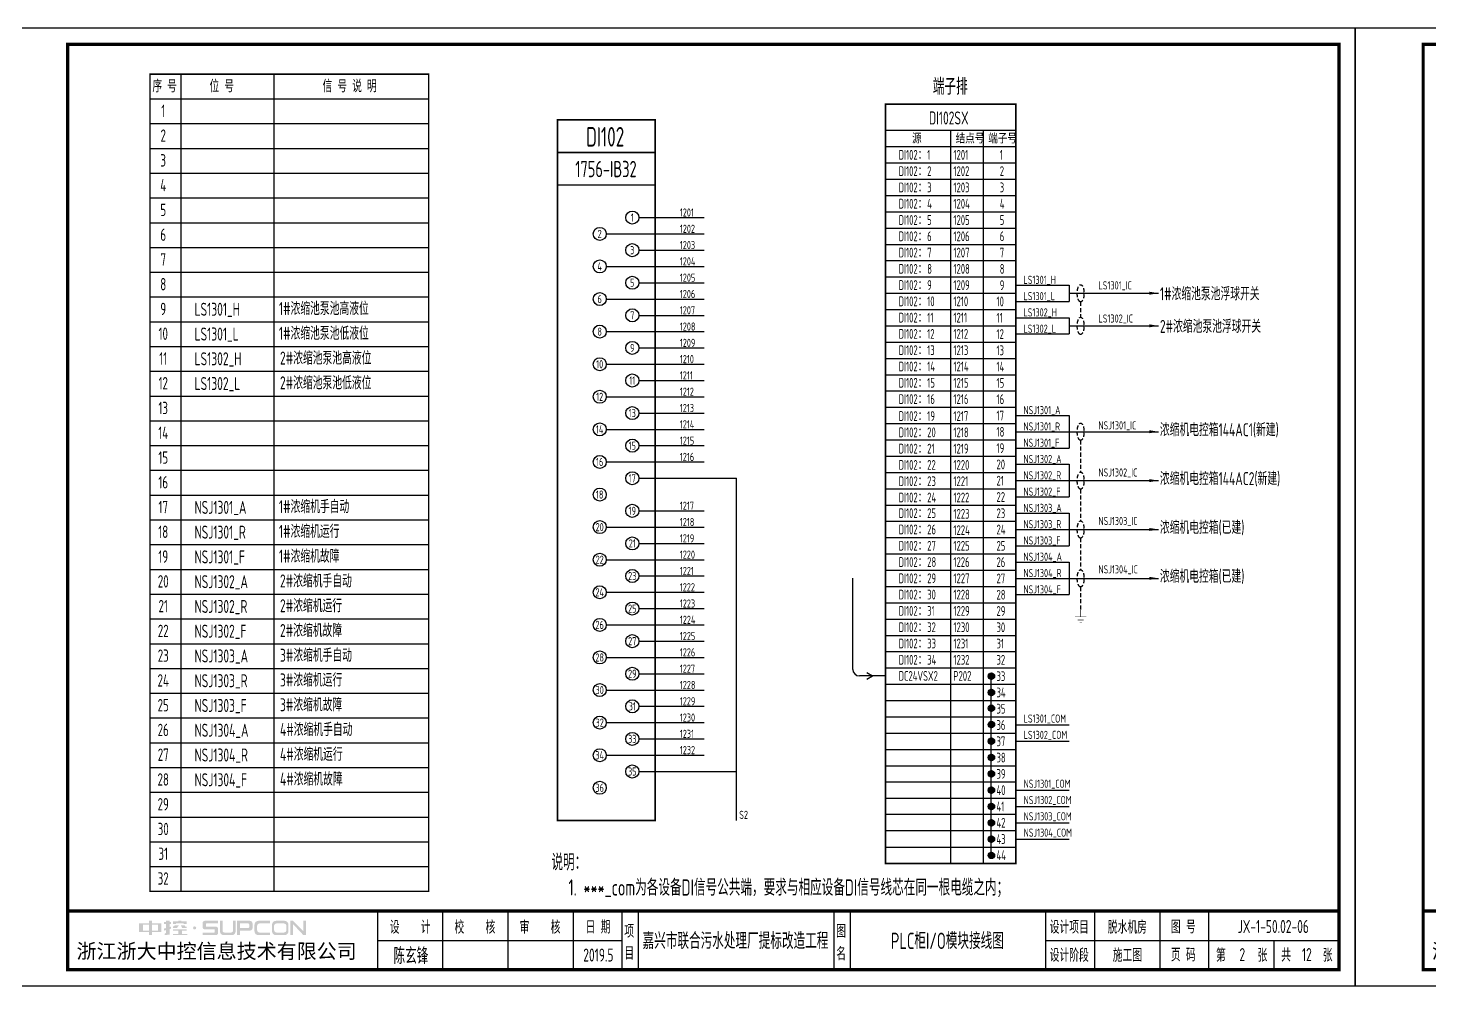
# Model space of a CAD drawing. Header units: millimetres. Extents: x 30557 to 235556, y -116603 to -73383.
# Drawn here: x 90222 to 94522, y -79651 to -76711 of the extents above; entities that cross this region are included whole.
import ezdxf
from ezdxf.enums import TextEntityAlignment as Align

# ---------------------------------------------------------------- set-up
doc = ezdxf.new("R2010")
doc.units = ezdxf.units.MM
doc.linetypes.add('DASHED2', pattern=[0.375, 0.25, -0.125])
doc.layers.add('1', color=3, linetype='Continuous')
doc.layers.add('符号层', color=3, linetype='Continuous')
doc.layers.add('_Drawing', color=7, linetype='Continuous', lineweight=25)
doc.styles.add('supcon', font='sceie.shx', dxfattribs={"width": 0.75, "height": 40, "bigfont": 'sceic.shx'})
doc.styles.add('Title', font='', dxfattribs={"height": 45})
doc.styles.get('Title').set_extended_font_data('SimHei')

# ---------------------------------------------------------------- blocks, each defined once
blk = doc.blocks.new('中控·SUPCON')
at = {"linetype": 'Continuous'}
h = blk.add_hatch(color=2, dxfattribs=at)
h.dxf.hatch_style = 1
h.paths.add_polyline_path([(34, 33), (20, 33), (20, 37), (15, 37), (15, 36), (15, 33), (0, 33), (0, 20), (13, 20), (15, 20), (15, 15), (20, 15), (20, 20), (22, 20), (34, 20)])
h.paths.add_polyline_path([(20, 30), (20, 31), (29, 31), (29, 22), (20, 22)], flags=16)
h.paths.add_polyline_path([(15, 30), (15, 22), (6, 22), (6, 31), (15, 31)], flags=16)
h.paths.add_polyline_path([(47, 32), (49, 32), (49, 35), (47, 35), (47, 37), (41, 37), (41, 35), (38, 35), (38, 32), (41, 32), (41, 25.8), (38, 25), (38, 22), (41, 22.8), (41, 18.3), (39, 17), (39, 15), (47, 16), (47, 24.5), (49, 25), (49, 28), (47, 27.5)])
h.paths.add_polyline_path([(61, 30), (55, 30), (52, 28), (52, 26), (58, 26)])
h.paths.add_polyline_path([(73, 28), (71, 28), (70, 30), (64, 30), (66, 26), (73, 26)])
h.paths.add_polyline_path([(73, 36), (64.6, 36), (64.6, 37), (60.4, 37), (60.4, 36), (52, 36), (52, 32), (56.8, 32), (56.8, 33.1), (68.2, 33.1), (68.2, 32), (73, 32)])
h.paths.add_polyline_path([(66, 22), (73, 22), (73, 24), (52, 24), (52, 22), (60, 22), (60, 17), (52, 17), (52, 15), (74, 15), (74, 17), (66, 17)])
h.paths.add_polyline_path([(82.7, 26.1, 1), (87.6, 26.1, 1)])
h.paths.add_polyline_path([(118, 28), (103.5, 28, -0.414214), (102.5, 29), (102.5, 32, -0.414214), (103.5, 33), (121, 33), (121, 37), (100.5, 37, 0.414214), (97.5, 34), (97.5, 27, 0.414214), (100.5, 24), (115, 24, -0.414214), (116, 23), (116, 20, -0.414214), (115, 19), (97.5, 19), (97.5, 15), (118, 15, 0.414214), (121, 18), (121, 25, 0.414214)])
h.paths.add_polyline_path([(128, 37), (124, 37), (124, 36), (124, 21, 0.414214), (130, 15), (142, 15, 0.414214), (148, 21), (148, 37), (144, 37), (144, 22, -0.414214), (141, 19), (131, 19, -0.414214), (128, 22)])
h.paths.add_polyline_path([(174, 26), (174, 33, 0.414214), (170, 37), (150, 37), (150, 36), (150, 15), (155, 15), (155, 22), (170, 22, 0.414214)])
h.paths.add_polyline_path([(167, 26), (155, 26), (155, 33), (167, 33, -0.414214), (169, 31), (169, 28, -0.414214)], flags=16)
h.paths.add_polyline_path([(201, 19), (185, 19, -0.414214), (181, 23), (181, 29, -0.414214), (185, 33), (201, 33), (201, 37), (183, 37, 0.414214), (177, 31), (177, 21, 0.414214), (183, 15), (201, 15)])
h.paths.add_polyline_path([(229, 21), (229, 31, 0.414214), (223, 37), (210, 37, 0.414214), (204, 31), (204, 21, 0.414214), (210, 15), (223, 15, 0.414214)])
h.paths.add_polyline_path([(207, 23), (207, 29, -0.414214), (211, 33), (222, 33, -0.414214), (226, 29), (226, 23, -0.414214), (222, 19), (211, 19, -0.414214)], flags=16)
h.paths.add_polyline_path([(236, 32.1), (252, 15), (256, 15), (256, 37), (252, 37), (252, 21), (236, 37), (232, 37), (232, 36), (232, 15), (236, 15)])
h = blk.add_hatch(color=2, dxfattribs=at)
h.dxf.hatch_style = 1
h.paths.add_polyline_path([(34, 33), (20, 33), (20, 37), (15, 37), (15, 36), (15, 33), (0, 33), (0, 20), (13, 20), (15, 20), (15, 15), (20, 15), (20, 20), (22, 20), (34, 20)])
h.paths.add_polyline_path([(20, 30), (20, 31), (29, 31), (29, 22), (20, 22)], flags=16)
h.paths.add_polyline_path([(15, 30), (15, 22), (6, 22), (6, 31), (15, 31)], flags=16)
h.paths.add_polyline_path([(47, 32), (49, 32), (49, 35), (47, 35), (47, 37), (41, 37), (41, 35), (38, 35), (38, 32), (41, 32), (41, 25.8), (38, 25), (38, 22), (41, 22.8), (41, 18.3), (39, 17), (39, 15), (47, 16), (47, 24.5), (49, 25), (49, 28), (47, 27.5)])
h.paths.add_polyline_path([(61, 30), (55, 30), (52, 28), (52, 26), (58, 26)])
h.paths.add_polyline_path([(73, 28), (71, 28), (70, 30), (64, 30), (66, 26), (73, 26)])
h.paths.add_polyline_path([(73, 36), (64.6, 36), (64.6, 37), (60.4, 37), (60.4, 36), (52, 36), (52, 32), (56.8, 32), (56.8, 33.1), (68.2, 33.1), (68.2, 32), (73, 32)])
h.paths.add_polyline_path([(66, 22), (73, 22), (73, 24), (52, 24), (52, 22), (60, 22), (60, 17), (52, 17), (52, 15), (74, 15), (74, 17), (66, 17)])
h.paths.add_polyline_path([(82.7, 26.1, 1), (87.6, 26.1, 1)])
h.paths.add_polyline_path([(118, 28), (103.5, 28, -0.414214), (102.5, 29), (102.5, 32, -0.414214), (103.5, 33), (121, 33), (121, 37), (100.5, 37, 0.414214), (97.5, 34), (97.5, 27, 0.414214), (100.5, 24), (115, 24, -0.414214), (116, 23), (116, 20, -0.414214), (115, 19), (97.5, 19), (97.5, 15), (118, 15, 0.414214), (121, 18), (121, 25, 0.414214)])
h.paths.add_polyline_path([(128, 37), (124, 37), (124, 36), (124, 21, 0.414214), (130, 15), (142, 15, 0.414214), (148, 21), (148, 37), (144, 37), (144, 22, -0.414214), (141, 19), (131, 19, -0.414214), (128, 22)])
h.paths.add_polyline_path([(174, 26), (174, 33, 0.414214), (170, 37), (150, 37), (150, 36), (150, 15), (155, 15), (155, 22), (170, 22, 0.414214)])
h.paths.add_polyline_path([(167, 26), (155, 26), (155, 33), (167, 33, -0.414214), (169, 31), (169, 28, -0.414214)], flags=16)
h.paths.add_polyline_path([(201, 19), (185, 19, -0.414214), (181, 23), (181, 29, -0.414214), (185, 33), (201, 33), (201, 37), (183, 37, 0.414214), (177, 31), (177, 21, 0.414214), (183, 15), (201, 15)])
h.paths.add_polyline_path([(229, 21), (229, 31, 0.414214), (223, 37), (210, 37, 0.414214), (204, 31), (204, 21, 0.414214), (210, 15), (223, 15, 0.414214)])
h.paths.add_polyline_path([(207, 23), (207, 29, -0.414214), (211, 33), (222, 33, -0.414214), (226, 29), (226, 23, -0.414214), (222, 19), (211, 19, -0.414214)], flags=16)
h.paths.add_polyline_path([(236, 32.1), (252, 15), (256, 15), (256, 37), (252, 37), (252, 21), (236, 37), (232, 37), (232, 36), (232, 15), (236, 15)])
h = blk.add_hatch(color=2, dxfattribs=at)
h.dxf.hatch_style = 1
h.paths.add_polyline_path([(34, 33), (20, 33), (20, 37), (15, 37), (15, 36), (15, 33), (0, 33), (0, 20), (13, 20), (15, 20), (15, 15), (20, 15), (20, 20), (22, 20), (34, 20)])
h.paths.add_polyline_path([(20, 30), (20, 31), (29, 31), (29, 22), (20, 22)], flags=16)
h.paths.add_polyline_path([(15, 30), (15, 22), (6, 22), (6, 31), (15, 31)], flags=16)
h.paths.add_polyline_path([(47, 32), (49, 32), (49, 35), (47, 35), (47, 37), (41, 37), (41, 35), (38, 35), (38, 32), (41, 32), (41, 25.8), (38, 25), (38, 22), (41, 22.8), (41, 18.3), (39, 17), (39, 15), (47, 16), (47, 24.5), (49, 25), (49, 28), (47, 27.5)])
h.paths.add_polyline_path([(61, 30), (55, 30), (52, 28), (52, 26), (58, 26)])
h.paths.add_polyline_path([(73, 28), (71, 28), (70, 30), (64, 30), (66, 26), (73, 26)])
h.paths.add_polyline_path([(73, 36), (64.6, 36), (64.6, 37), (60.4, 37), (60.4, 36), (52, 36), (52, 32), (56.8, 32), (56.8, 33.1), (68.2, 33.1), (68.2, 32), (73, 32)])
h.paths.add_polyline_path([(66, 22), (73, 22), (73, 24), (52, 24), (52, 22), (60, 22), (60, 17), (52, 17), (52, 15), (74, 15), (74, 17), (66, 17)])
h.paths.add_polyline_path([(82.7, 26.1, 1), (87.6, 26.1, 1)])
h.paths.add_polyline_path([(118, 28), (103.5, 28, -0.414214), (102.5, 29), (102.5, 32, -0.414214), (103.5, 33), (121, 33), (121, 37), (100.5, 37, 0.414214), (97.5, 34), (97.5, 27, 0.414214), (100.5, 24), (115, 24, -0.414214), (116, 23), (116, 20, -0.414214), (115, 19), (97.5, 19), (97.5, 15), (118, 15, 0.414214), (121, 18), (121, 25, 0.414214)])
h.paths.add_polyline_path([(128, 37), (124, 37), (124, 36), (124, 21, 0.414214), (130, 15), (142, 15, 0.414214), (148, 21), (148, 37), (144, 37), (144, 22, -0.414214), (141, 19), (131, 19, -0.414214), (128, 22)])
h.paths.add_polyline_path([(174, 26), (174, 33, 0.414214), (170, 37), (150, 37), (150, 36), (150, 15), (155, 15), (155, 22), (170, 22, 0.414214)])
h.paths.add_polyline_path([(167, 26), (155, 26), (155, 33), (167, 33, -0.414214), (169, 31), (169, 28, -0.414214)], flags=16)
h.paths.add_polyline_path([(201, 19), (185, 19, -0.414214), (181, 23), (181, 29, -0.414214), (185, 33), (201, 33), (201, 37), (183, 37, 0.414214), (177, 31), (177, 21, 0.414214), (183, 15), (201, 15)])
h.paths.add_polyline_path([(229, 21), (229, 31, 0.414214), (223, 37), (210, 37, 0.414214), (204, 31), (204, 21, 0.414214), (210, 15), (223, 15, 0.414214)])
h.paths.add_polyline_path([(207, 23), (207, 29, -0.414214), (211, 33), (222, 33, -0.414214), (226, 29), (226, 23, -0.414214), (222, 19), (211, 19, -0.414214)], flags=16)
h.paths.add_polyline_path([(236, 32.1), (252, 15), (256, 15), (256, 37), (252, 37), (252, 21), (236, 37), (232, 37), (232, 36), (232, 15), (236, 15)])
h = blk.add_hatch(color=2, dxfattribs=at)
h.dxf.hatch_style = 1
h.paths.add_polyline_path([(34, 33), (20, 33), (20, 37), (15, 37), (15, 36), (15, 33), (0, 33), (0, 20), (13, 20), (15, 20), (15, 15), (20, 15), (20, 20), (22, 20), (34, 20)])
h.paths.add_polyline_path([(20, 30), (20, 31), (29, 31), (29, 22), (20, 22)], flags=16)
h.paths.add_polyline_path([(15, 30), (15, 22), (6, 22), (6, 31), (15, 31)], flags=16)
h.paths.add_polyline_path([(47, 32), (49, 32), (49, 35), (47, 35), (47, 37), (41, 37), (41, 35), (38, 35), (38, 32), (41, 32), (41, 25.8), (38, 25), (38, 22), (41, 22.8), (41, 18.3), (39, 17), (39, 15), (47, 16), (47, 24.5), (49, 25), (49, 28), (47, 27.5)])
h.paths.add_polyline_path([(61, 30), (55, 30), (52, 28), (52, 26), (58, 26)])
h.paths.add_polyline_path([(73, 28), (71, 28), (70, 30), (64, 30), (66, 26), (73, 26)])
h.paths.add_polyline_path([(73, 36), (64.6, 36), (64.6, 37), (60.4, 37), (60.4, 36), (52, 36), (52, 32), (56.8, 32), (56.8, 33.1), (68.2, 33.1), (68.2, 32), (73, 32)])
h.paths.add_polyline_path([(66, 22), (73, 22), (73, 24), (52, 24), (52, 22), (60, 22), (60, 17), (52, 17), (52, 15), (74, 15), (74, 17), (66, 17)])
h.paths.add_polyline_path([(82.7, 26.1, 1), (87.6, 26.1, 1)])
h.paths.add_polyline_path([(118, 28), (103.5, 28, -0.414214), (102.5, 29), (102.5, 32, -0.414214), (103.5, 33), (121, 33), (121, 37), (100.5, 37, 0.414214), (97.5, 34), (97.5, 27, 0.414214), (100.5, 24), (115, 24, -0.414214), (116, 23), (116, 20, -0.414214), (115, 19), (97.5, 19), (97.5, 15), (118, 15, 0.414214), (121, 18), (121, 25, 0.414214)])
h.paths.add_polyline_path([(128, 37), (124, 37), (124, 36), (124, 21, 0.414214), (130, 15), (142, 15, 0.414214), (148, 21), (148, 37), (144, 37), (144, 22, -0.414214), (141, 19), (131, 19, -0.414214), (128, 22)])
h.paths.add_polyline_path([(174, 26), (174, 33, 0.414214), (170, 37), (150, 37), (150, 36), (150, 15), (155, 15), (155, 22), (170, 22, 0.414214)])
h.paths.add_polyline_path([(167, 26), (155, 26), (155, 33), (167, 33, -0.414214), (169, 31), (169, 28, -0.414214)], flags=16)
h.paths.add_polyline_path([(201, 19), (185, 19, -0.414214), (181, 23), (181, 29, -0.414214), (185, 33), (201, 33), (201, 37), (183, 37, 0.414214), (177, 31), (177, 21, 0.414214), (183, 15), (201, 15)])
h.paths.add_polyline_path([(229, 21), (229, 31, 0.414214), (223, 37), (210, 37, 0.414214), (204, 31), (204, 21, 0.414214), (210, 15), (223, 15, 0.414214)])
h.paths.add_polyline_path([(207, 23), (207, 29, -0.414214), (211, 33), (222, 33, -0.414214), (226, 29), (226, 23, -0.414214), (222, 19), (211, 19, -0.414214)], flags=16)
h.paths.add_polyline_path([(236, 32.1), (252, 15), (256, 15), (256, 37), (252, 37), (252, 21), (236, 37), (232, 37), (232, 36), (232, 15), (236, 15)])
h = blk.add_hatch(color=2, dxfattribs=at)
h.dxf.hatch_style = 1
h.paths.add_polyline_path([(34, 33), (20, 33), (20, 37), (15, 37), (15, 36), (15, 33), (0, 33), (0, 20), (13, 20), (15, 20), (15, 15), (20, 15), (20, 20), (22, 20), (34, 20)])
h.paths.add_polyline_path([(20, 30), (20, 31), (29, 31), (29, 22), (20, 22)], flags=16)
h.paths.add_polyline_path([(15, 30), (15, 22), (6, 22), (6, 31), (15, 31)], flags=16)
h.paths.add_polyline_path([(47, 32), (49, 32), (49, 35), (47, 35), (47, 37), (41, 37), (41, 35), (38, 35), (38, 32), (41, 32), (41, 25.8), (38, 25), (38, 22), (41, 22.8), (41, 18.3), (39, 17), (39, 15), (47, 16), (47, 24.5), (49, 25), (49, 28), (47, 27.5)])
h.paths.add_polyline_path([(61, 30), (55, 30), (52, 28), (52, 26), (58, 26)])
h.paths.add_polyline_path([(73, 28), (71, 28), (70, 30), (64, 30), (66, 26), (73, 26)])
h.paths.add_polyline_path([(73, 36), (64.6, 36), (64.6, 37), (60.4, 37), (60.4, 36), (52, 36), (52, 32), (56.8, 32), (56.8, 33.1), (68.2, 33.1), (68.2, 32), (73, 32)])
h.paths.add_polyline_path([(66, 22), (73, 22), (73, 24), (52, 24), (52, 22), (60, 22), (60, 17), (52, 17), (52, 15), (74, 15), (74, 17), (66, 17)])
h.paths.add_polyline_path([(82.7, 26.1, 1), (87.6, 26.1, 1)])
h.paths.add_polyline_path([(118, 28), (103.5, 28, -0.414214), (102.5, 29), (102.5, 32, -0.414214), (103.5, 33), (121, 33), (121, 37), (100.5, 37, 0.414214), (97.5, 34), (97.5, 27, 0.414214), (100.5, 24), (115, 24, -0.414214), (116, 23), (116, 20, -0.414214), (115, 19), (97.5, 19), (97.5, 15), (118, 15, 0.414214), (121, 18), (121, 25, 0.414214)])
h.paths.add_polyline_path([(128, 37), (124, 37), (124, 36), (124, 21, 0.414214), (130, 15), (142, 15, 0.414214), (148, 21), (148, 37), (144, 37), (144, 22, -0.414214), (141, 19), (131, 19, -0.414214), (128, 22)])
h.paths.add_polyline_path([(174, 26), (174, 33, 0.414214), (170, 37), (150, 37), (150, 36), (150, 15), (155, 15), (155, 22), (170, 22, 0.414214)])
h.paths.add_polyline_path([(167, 26), (155, 26), (155, 33), (167, 33, -0.414214), (169, 31), (169, 28, -0.414214)], flags=16)
h.paths.add_polyline_path([(201, 19), (185, 19, -0.414214), (181, 23), (181, 29, -0.414214), (185, 33), (201, 33), (201, 37), (183, 37, 0.414214), (177, 31), (177, 21, 0.414214), (183, 15), (201, 15)])
h.paths.add_polyline_path([(229, 21), (229, 31, 0.414214), (223, 37), (210, 37, 0.414214), (204, 31), (204, 21, 0.414214), (210, 15), (223, 15, 0.414214)])
h.paths.add_polyline_path([(207, 23), (207, 29, -0.414214), (211, 33), (222, 33, -0.414214), (226, 29), (226, 23, -0.414214), (222, 19), (211, 19, -0.414214)], flags=16)
h.paths.add_polyline_path([(236, 32.1), (252, 15), (256, 15), (256, 37), (252, 37), (252, 21), (236, 37), (232, 37), (232, 36), (232, 15), (236, 15)])
h = blk.add_hatch(color=2, dxfattribs=at)
h.dxf.hatch_style = 1
h.paths.add_polyline_path([(34, 33), (20, 33), (20, 37), (15, 37), (15, 36), (15, 33), (0, 33), (0, 20), (13, 20), (15, 20), (15, 15), (20, 15), (20, 20), (22, 20), (34, 20)])
h.paths.add_polyline_path([(20, 30), (20, 31), (29, 31), (29, 22), (20, 22)], flags=16)
h.paths.add_polyline_path([(15, 30), (15, 22), (6, 22), (6, 31), (15, 31)], flags=16)
h.paths.add_polyline_path([(47, 32), (49, 32), (49, 35), (47, 35), (47, 37), (41, 37), (41, 35), (38, 35), (38, 32), (41, 32), (41, 25.8), (38, 25), (38, 22), (41, 22.8), (41, 18.3), (39, 17), (39, 15), (47, 16), (47, 24.5), (49, 25), (49, 28), (47, 27.5)])
h.paths.add_polyline_path([(61, 30), (55, 30), (52, 28), (52, 26), (58, 26)])
h.paths.add_polyline_path([(73, 28), (71, 28), (70, 30), (64, 30), (66, 26), (73, 26)])
h.paths.add_polyline_path([(73, 36), (64.6, 36), (64.6, 37), (60.4, 37), (60.4, 36), (52, 36), (52, 32), (56.8, 32), (56.8, 33.1), (68.2, 33.1), (68.2, 32), (73, 32)])
h.paths.add_polyline_path([(66, 22), (73, 22), (73, 24), (52, 24), (52, 22), (60, 22), (60, 17), (52, 17), (52, 15), (74, 15), (74, 17), (66, 17)])
h.paths.add_polyline_path([(82.7, 26.1, 1), (87.6, 26.1, 1)])
h.paths.add_polyline_path([(118, 28), (103.5, 28, -0.414214), (102.5, 29), (102.5, 32, -0.414214), (103.5, 33), (121, 33), (121, 37), (100.5, 37, 0.414214), (97.5, 34), (97.5, 27, 0.414214), (100.5, 24), (115, 24, -0.414214), (116, 23), (116, 20, -0.414214), (115, 19), (97.5, 19), (97.5, 15), (118, 15, 0.414214), (121, 18), (121, 25, 0.414214)])
h.paths.add_polyline_path([(128, 37), (124, 37), (124, 36), (124, 21, 0.414214), (130, 15), (142, 15, 0.414214), (148, 21), (148, 37), (144, 37), (144, 22, -0.414214), (141, 19), (131, 19, -0.414214), (128, 22)])
h.paths.add_polyline_path([(174, 26), (174, 33, 0.414214), (170, 37), (150, 37), (150, 36), (150, 15), (155, 15), (155, 22), (170, 22, 0.414214)])
h.paths.add_polyline_path([(167, 26), (155, 26), (155, 33), (167, 33, -0.414214), (169, 31), (169, 28, -0.414214)], flags=16)
h.paths.add_polyline_path([(201, 19), (185, 19, -0.414214), (181, 23), (181, 29, -0.414214), (185, 33), (201, 33), (201, 37), (183, 37, 0.414214), (177, 31), (177, 21, 0.414214), (183, 15), (201, 15)])
h.paths.add_polyline_path([(229, 21), (229, 31, 0.414214), (223, 37), (210, 37, 0.414214), (204, 31), (204, 21, 0.414214), (210, 15), (223, 15, 0.414214)])
h.paths.add_polyline_path([(207, 23), (207, 29, -0.414214), (211, 33), (222, 33, -0.414214), (226, 29), (226, 23, -0.414214), (222, 19), (211, 19, -0.414214)], flags=16)
h.paths.add_polyline_path([(236, 32.1), (252, 15), (256, 15), (256, 37), (252, 37), (252, 21), (236, 37), (232, 37), (232, 36), (232, 15), (236, 15)])
blk = doc.blocks.new('supcon图框')
at = {"linetype": 'Continuous'}
for p, q in [((6145.7, 4361.7), (1987.7, 4361.7)), ((1987.7, 4361.7), (1987.7, 1421.7)), ((6145.7, 1421.7), (6145.7, 4361.7)), ((1987.7, 1421.7), (6145.7, 1421.7))]:
    blk.add_line(p, q, dxfattribs=at)
for p, q in [((3145.7, 1651.7), (3145.7, 1471.7)), ((3345.7, 1651.7), (3345.7, 1471.7)), ((3545.7, 1651.7), (3545.7, 1471.7)), ((3745.7, 1651.7), (3745.7, 1471.7)), ((3895.7, 1651.7), (3895.7, 1471.7)), ((3945.7, 1651.7), (3945.7, 1471.7)), ((4545.7, 1651.7), (4545.7, 1471.7)), ((4595.7, 1651.7), (4595.7, 1471.7)), ((5195.7, 1651.7), (5195.7, 1471.7)), ((5345.7, 1651.7), (5345.7, 1471.7)), ((5545.7, 1651.7), (5545.7, 1471.7)), ((5695.7, 1651.7), (5695.7, 1471.7)), ((3145.7, 1561.7), (3895.7, 1561.7)), ((5195.7, 1561.7), (6095.7, 1561.7)), ((5895.7, 1561.7), (5895.7, 1471.7))]:
    blk.add_line(p, q)
at = {"linetype": 'Continuous', "const_width": 10}
blk.add_lwpolyline([(2195.7, 4311.7), (6095.7, 4311.7), (6095.7, 1471.7), (2195.7, 1471.7)], close=True, dxfattribs=at)
blk.add_lwpolyline([(2195.7, 1651.7), (6095.7, 1651.7)], dxfattribs=at)
at = {"linetype": 'Continuous', "xscale": 2, "yscale": 2, "zscale": 2}
blk.add_blockref('中控·SUPCON', (2414.6, 1547.7), dxfattribs=at)
at = {"style": 'supcon', "width": 0.75}
for s, p in [('设    计', (3246.2, 1604.2)), ('校    核', (3444.8, 1604.2)), ('审    核', (3644.5, 1604.2)), ('日 期', (3822.5, 1604.2)), ('项', (3918.2, 1590.7)), ('图', (4568.2, 1590.7)), ('设计项目', (5268, 1604.2)), ('图 号', (5618, 1604.2)), ('目', (3918.2, 1522.9)), ('名', (4568.2, 1522.9)), ('设计阶段', (5268, 1518.1)), ('施工图', (5446.5, 1518.1)), ('页 码', (5618, 1518.1)), ('第      张', (5797, 1518.1)), ('共      张', (5997, 1518.1))]:
    blk.add_text(s, height=40, dxfattribs=at).set_placement(p, align=Align.MIDDLE)
at = {"style": 'Title'}
blk.add_text('浙江浙大中控信息技术有限公司', height=45, dxfattribs=at).set_placement((2222.8, 1506.2))
blk = doc.blocks.new('1756-IB32')
at = {"linetype": 'Continuous'}
for p, q in [((13409.3, 32239.5), (13609.3, 32239.5)), ((13309.3, 32189.5), (13609.3, 32189.5)), ((13409.3, 32139.5), (13609.3, 32139.5)), ((13309.3, 32089.5), (13609.3, 32089.5)), ((13409.3, 32039.5), (13609.3, 32039.5)), ((13309.3, 31989.5), (13609.3, 31989.5)), ((13409.3, 31939.5), (13609.3, 31939.5)), ((13309.3, 31889.5), (13609.3, 31889.5)), ((13409.3, 31839.5), (13609.3, 31839.5)), ((13309.3, 31789.5), (13609.3, 31789.5)), ((13409.3, 31739.5), (13609.3, 31739.5)), ((13309.3, 31689.5), (13609.3, 31689.5)), ((13409.3, 31639.5), (13609.3, 31639.5)), ((13309.3, 31589.5), (13609.3, 31589.5)), ((13409.3, 31539.5), (13609.3, 31539.5)), ((13309.3, 31489.5), (13609.3, 31489.5)), ((13409.3, 31339.5), (13609.3, 31339.5)), ((13309.3, 31289.5), (13609.3, 31289.5)), ((13409.3, 31239.5), (13609.3, 31239.5)), ((13309.3, 31189.5), (13609.3, 31189.5)), ((13409.3, 31139.5), (13609.3, 31139.5)), ((13309.3, 31089.5), (13609.3, 31089.5)), ((13409.3, 31039.5), (13609.3, 31039.5)), ((13309.3, 30989.5), (13609.3, 30989.5)), ((13409.3, 30939.5), (13609.3, 30939.5)), ((13309.3, 30889.5), (13609.3, 30889.5)), ((13409.3, 30839.5), (13609.3, 30839.5)), ((13309.3, 30789.5), (13609.3, 30789.5)), ((13409.3, 30739.5), (13609.3, 30739.5)), ((13309.3, 30689.5), (13609.3, 30689.5)), ((13409.3, 30639.5), (13609.3, 30639.5)), ((13309.3, 30589.5), (13609.3, 30589.5))]:
    blk.add_line(p, q, dxfattribs=at)
at = {"color": 5, "linetype": 'Continuous'}
for p, q in [((13409.3, 31439.5), (13709.3, 31439.5)), ((13709.3, 30389.5), (13709.3, 31439.5)), ((13409.3, 30539.5), (13709.3, 30539.5))]:
    blk.add_line(p, q, dxfattribs=at)
at = {"linetype": 'Continuous', "const_width": 5}
blk.add_lwpolyline([(13159.3, 32539.5), (13459.3, 32539.5), (13459.3, 30389.5), (13159.3, 30389.5)], close=True, dxfattribs=at)
for points in [[(13159.3, 32439.5), (13459.3, 32439.5)], [(13159.3, 32339.5), (13459.3, 32339.5)]]:
    blk.add_lwpolyline(points, dxfattribs=at)
at = {"lineweight": -3}
for centre in [(13389.3, 32239.5), (13289.3, 32189.5), (13389.3, 32139.5), (13289.3, 32089.5), (13389.3, 32039.5), (13289.3, 31989.5), (13389.3, 31939.5), (13289.3, 31889.5), (13389.3, 31839.5), (13289.3, 31789.5), (13389.3, 31739.5), (13289.3, 31689.5), (13389.3, 31639.5), (13289.3, 31589.5), (13389.3, 31539.5), (13289.3, 31489.5), (13389.3, 31439.5), (13289.3, 31389.5), (13389.3, 31339.5), (13289.3, 31289.5), (13389.3, 31239.5), (13289.3, 31189.5), (13389.3, 31139.5), (13289.3, 31089.5), (13389.3, 31039.5), (13289.3, 30989.5), (13389.3, 30939.5), (13289.3, 30889.5), (13389.3, 30839.5), (13289.3, 30789.5), (13389.3, 30739.5), (13289.3, 30689.5), (13389.3, 30639.5), (13289.3, 30589.5), (13389.3, 30539.5), (13289.3, 30489.5)]:
    blk.add_circle(centre, 20, dxfattribs=at)
at = {"color": 7, "style": 'supcon', "width": 0.75}
blk.add_text('1756-IB32', height=50, dxfattribs=at).set_placement((13308.4, 32388.6), align=Align.MIDDLE)
at = {"style": 'supcon', "width": 0.75}
for s, p in [('1', (13389.1, 32239.5)), ('2', (13289.1, 32189.5)), ('3', (13389.1, 32139.5)), ('4', (13289.1, 32089.5)), ('5', (13389.1, 32039.5)), ('6', (13289.1, 31989.5)), ('7', (13389.1, 31939.5)), ('8', (13289.1, 31889.5)), ('9', (13389.1, 31839.5)), ('10', (13289.1, 31789.5)), ('11', (13389.1, 31739.5)), ('12', (13289.1, 31689.5)), ('13', (13389.1, 31639.5)), ('14', (13289.1, 31589.5)), ('15', (13389.1, 31539.5)), ('16', (13289.1, 31489.5)), ('17', (13389.1, 31439.5)), ('18', (13289.1, 31389.5)), ('19', (13389.1, 31339.5)), ('20', (13289.1, 31289.5)), ('21', (13389.1, 31239.5)), ('22', (13289.1, 31189.5)), ('23', (13389.1, 31139.5)), ('24', (13289.1, 31089.5)), ('25', (13389.1, 31039.5)), ('26', (13289.1, 30989.5)), ('27', (13389.1, 30939.5)), ('28', (13289.1, 30889.5)), ('29', (13389.1, 30839.5)), ('30', (13289.1, 30789.5)), ('31', (13389.1, 30739.5)), ('32', (13289.1, 30689.5)), ('33', (13389.1, 30639.5)), ('34', (13289.1, 30589.5)), ('35', (13389.1, 30539.5)), ('36', (13289.1, 30489.5))]:
    blk.add_text(s, height=25, dxfattribs=at).set_placement(p, align=Align.MIDDLE)

msp = doc.modelspace()

# ---------------------------------------------------------------- hatches: boundary and pattern name
at = {"lineweight": -3}
h = msp.add_hatch(color=256, dxfattribs=at)
h.dxf.hatch_style = 1
h.paths.add_polyline_path([(93186.9, -78700, 1), (93166.9, -78700, 1)])
h = msp.add_hatch(color=256, dxfattribs=at)
h.dxf.hatch_style = 1
h.paths.add_polyline_path([(93186.9, -78750, 1), (93166.9, -78750, 1)])
h = msp.add_hatch(color=256, dxfattribs=at)
h.dxf.hatch_style = 1
h.paths.add_polyline_path([(93186.9, -78798.7, 1), (93166.9, -78798.7, 1)])
h = msp.add_hatch(color=256, dxfattribs=at)
h.dxf.hatch_style = 1
h.paths.add_polyline_path([(93186.9, -78848.7, 1), (93166.9, -78848.7, 1)])
h = msp.add_hatch(color=256, dxfattribs=at)
h.dxf.hatch_style = 1
h.paths.add_polyline_path([(93186.9, -78899.4, 1), (93166.9, -78899.4, 1)])
h = msp.add_hatch(color=256, dxfattribs=at)
h.dxf.hatch_style = 1
h.paths.add_polyline_path([(93186.9, -78949.4, 1), (93166.9, -78949.4, 1)])
h = msp.add_hatch(color=256, dxfattribs=at)
h.dxf.hatch_style = 1
h.paths.add_polyline_path([(93186.9, -78999.8, 1), (93166.9, -78999.8, 1)])
h = msp.add_hatch(color=256, dxfattribs=at)
h.dxf.hatch_style = 1
h.paths.add_polyline_path([(93186.9, -79049.8, 1), (93166.9, -79049.8, 1)])
h = msp.add_hatch(color=256, dxfattribs=at)
h.dxf.hatch_style = 1
h.paths.add_polyline_path([(93186.9, -79100, 1), (93166.9, -79100, 1)])
h = msp.add_hatch(color=256, dxfattribs=at)
h.dxf.hatch_style = 1
h.paths.add_polyline_path([(93186.9, -79150, 1), (93166.9, -79150, 1)])
h = msp.add_hatch(color=256, dxfattribs=at)
h.dxf.hatch_style = 1
h.paths.add_polyline_path([(93186.9, -79200, 1), (93166.9, -79200, 1)])
h = msp.add_hatch(color=256, dxfattribs=at)
h.dxf.hatch_style = 1
h.paths.add_polyline_path([(93186.9, -79250, 1), (93166.9, -79250, 1)])

# ---------------------------------------------------------------- linework, layer by layer
for p, q in [((90690.8, -76852.3), (90690.8, -77612.3)), ((90975.8, -76852.3), (90975.8, -77612.3)), ((90595.8, -76928.3), (91450.8, -76928.3)), ((92851.9, -76944.8), (92851.9, -79074.8)), ((93251.9, -76944.8), (92851.9, -76944.8)), ((93251.9, -79074.8), (93251.9, -76944.8)), ((90595.8, -77004.3), (91450.8, -77004.3)), ((93051.9, -77024.8), (93051.9, -79074.8)), ((93151.9, -77024.8), (93151.9, -79074.8)), ((90595.8, -77080.3), (91450.8, -77080.3)), ((92851.9, -77074.8), (93251.9, -77074.8)), ((92851.9, -77124.8), (93251.9, -77124.8)), ((90595.8, -77156.3), (91450.8, -77156.3)), ((92851.9, -77174.8), (93251.9, -77174.8)), ((90595.8, -77232.3), (91450.8, -77232.3)), ((92851.9, -77224.8), (93251.9, -77224.8)), ((92851.9, -77274.8), (93251.9, -77274.8)), ((90595.8, -77308.3), (91450.8, -77308.3)), ((92851.9, -77324.8), (93251.9, -77324.8)), ((90595.8, -77384.3), (91450.8, -77384.3)), ((92851.9, -77374.8), (93251.9, -77374.8)), ((92851.9, -77424.8), (93251.9, -77424.8)), ((90595.8, -77460.3), (91450.8, -77460.3)), ((92851.9, -77474.8), (93251.9, -77474.8)), ((90595.8, -77536.3), (91450.8, -77536.3)), ((92851.9, -77524.8), (93251.9, -77524.8)), ((92851.9, -77574.8), (93251.9, -77574.8)), ((90595.8, -77612.3), (91450.8, -77612.3)), ((90690.8, -77612.3), (90690.8, -79360.3)), ((90975.8, -77612.3), (90975.8, -79360.3)), ((92851.9, -77624.8), (93251.9, -77624.8)), ((90595.8, -77688.3), (91450.8, -77688.3)), ((92851.9, -77674.8), (93251.9, -77674.8)), ((92851.9, -77724.8), (93251.9, -77724.8)), ((90595.8, -77764.3), (91450.8, -77764.3)), ((92851.9, -77774.8), (93251.9, -77774.8)), ((90595.8, -77840.3), (91450.8, -77840.3)), ((92851.9, -77824.8), (93251.9, -77824.8)), ((92851.9, -77874.8), (93251.9, -77874.8)), ((90595.8, -77916.3), (91450.8, -77916.3)), ((92851.9, -77924.8), (93251.9, -77924.8)), ((90595.8, -77992.3), (91450.8, -77992.3)), ((92851.9, -77974.8), (93251.9, -77974.8)), ((92851.9, -78024.8), (93251.9, -78024.8)), ((90595.8, -78068.3), (91450.8, -78068.3)), ((92851.9, -78074.8), (93251.9, -78074.8)), ((90595.8, -78144.3), (91450.8, -78144.3)), ((92851.9, -78124.8), (93251.9, -78124.8)), ((92851.9, -78174.8), (93251.9, -78174.8)), ((90595.8, -78220.3), (91450.8, -78220.3)), ((92851.9, -78224.8), (93251.9, -78224.8)), ((90595.8, -78296.3), (91450.8, -78296.3)), ((92851.9, -78274.8), (93251.9, -78274.8)), ((92851.9, -78324.8), (93251.9, -78324.8)), ((90595.8, -78372.3), (91450.8, -78372.3)), ((92851.9, -78374.8), (93251.9, -78374.8)), ((92851.9, -78424.8), (93251.9, -78424.8)), ((90595.8, -78448.3), (91450.8, -78448.3)), ((92851.9, -78474.8), (93251.9, -78474.8)), ((90595.8, -78524.3), (91450.8, -78524.3)), ((92851.9, -78524.8), (93251.9, -78524.8)), ((92851.9, -78574.8), (93251.9, -78574.8)), ((90595.8, -78600.3), (91450.8, -78600.3)), ((92851.9, -78624.8), (93251.9, -78624.8)), ((90595.8, -78676.3), (91450.8, -78676.3)), ((92851.9, -78674.8), (93251.9, -78674.8)), ((92851.9, -78724.8), (93251.9, -78724.8)), ((90595.8, -78752.3), (91450.8, -78752.3)), ((92851.9, -78774.8), (93251.9, -78774.8)), ((90595.8, -78828.3), (91450.8, -78828.3)), ((92851.9, -78824.8), (93251.9, -78824.8)), ((92851.9, -78874.8), (93251.9, -78874.8)), ((90595.8, -78904.3), (91450.8, -78904.3)), ((92851.9, -78924.8), (93251.9, -78924.8)), ((90595.8, -78980.3), (91450.8, -78980.3)), ((92851.9, -78974.8), (93251.9, -78974.8)), ((92851.9, -79024.8), (93251.9, -79024.8)), ((90595.8, -79056.3), (91450.8, -79056.3)), ((90595.8, -79132.3), (91450.8, -79132.3)), ((90595.8, -79208.3), (91450.8, -79208.3)), ((92851.9, -79224.8), (93251.9, -79224.8)), ((90595.8, -79284.3), (91450.8, -79284.3)), ((90595.8, -79360.3), (91450.8, -79360.3))]:
    msp.add_line(p, q, dxfattribs=at)
for p, q in [((92851.9, -76944.8), (93251.9, -76944.8)), ((92851.9, -79174.8), (92851.9, -76944.8)), ((93251.9, -76944.8), (93251.9, -79174.8)), ((93251.9, -77499.8), (93416.1, -77499.8)), ((93416.1, -77499.8), (93416.1, -77549.8)), ((93416.1, -77524.8), (93689.7, -77524.8)), ((93251.9, -77549.8), (93416.1, -77549.8)), ((93251.9, -77599.8), (93416.1, -77599.8)), ((93416.1, -77599.8), (93416.1, -77649.8)), ((93416.1, -77624.8), (93689.7, -77624.8)), ((93251.9, -77649.8), (93416.1, -77649.8)), ((93251.9, -77899.8), (93416.1, -77899.8)), ((93416.1, -77899.8), (93416.1, -77999.8)), ((93251.9, -77949.8), (93416.1, -77949.8)), ((93416.1, -77949.8), (93689.7, -77949.8)), ((93251.9, -77999.8), (93416.1, -77999.8)), ((93251.9, -78049.8), (93416.1, -78049.8)), ((93416.1, -78049.8), (93416.1, -78149.8)), ((93251.9, -78099.8), (93416.1, -78099.8)), ((93416.1, -78099.8), (93689.7, -78099.8)), ((93251.9, -78149.8), (93416.1, -78149.8)), ((93251.9, -78199.8), (93416.1, -78199.8)), ((93416.1, -78199.8), (93416.1, -78299.8)), ((93251.9, -78249.8), (93416.1, -78249.8)), ((93416.1, -78249.8), (93689.7, -78249.8)), ((93251.9, -78299.8), (93416.1, -78299.8)), ((93251.9, -78349.8), (93416.1, -78349.8)), ((93416.1, -78349.8), (93416.1, -78449.8)), ((93251.9, -78399.8), (93416.1, -78399.8)), ((93416.1, -78399.8), (93689.7, -78399.8)), ((93251.9, -78449.8), (93416.1, -78449.8)), ((93176.4, -79250.9), (93176.4, -78699.2)), ((93251.9, -78849.8), (93416.1, -78849.8)), ((93251.9, -78899.8), (93416.1, -78899.8)), ((92851.9, -79074.8), (93251.9, -79074.8)), ((92851.9, -79124.8), (92851.9, -79074.8)), ((93051.9, -79074.8), (93051.9, -79274.8)), ((93151.9, -79074.8), (93151.9, -79274.8)), ((93251.9, -79049.8), (93416.1, -79049.8)), ((93251.9, -79074.8), (93251.9, -79124.8)), ((93251.9, -79124.8), (92851.9, -79124.8)), ((92851.9, -79174.8), (92851.9, -79124.8)), ((93251.9, -79099.8), (93416.1, -79099.8)), ((93251.9, -79124.8), (93251.9, -79174.8)), ((93251.9, -79174.8), (92851.9, -79174.8)), ((93251.9, -79174.8), (92851.9, -79174.8)), ((93251.9, -79149.8), (93416.1, -79149.8)), ((93251.9, -79199.8), (93416.1, -79199.8)), ((92851.9, -79274.8), (93251.9, -79274.8))]:
    msp.add_line(p, q)
at = {"color": 0, "linetype": 'DASHED2', "ltscale": 50}
for p, q in [((93450.8, -77551.4), (93450.8, -77598.5)), ((93450.8, -77976.4), (93450.8, -78073.5)), ((93450.8, -78126.4), (93450.8, -78223.5)), ((93450.8, -78276.4), (93450.8, -78373.5)), ((93450.8, -78426.4), (93450.8, -78496.9))]:
    msp.add_line(p, q, dxfattribs=at)
at = {"color": 37, "linetype": 'Continuous'}
for p, q in [((92751.9, -78679.1), (92751.9, -78399.1)), ((92851.9, -78699.1), (92771.9, -78699.1)), ((92794.6, -78689.1), (92811.9, -78699.1)), ((92794.6, -78709.1), (92811.9, -78699.1))]:
    msp.add_line(p, q, dxfattribs=at)
at = {"lineweight": -3, "const_width": 4.75}
msp.add_lwpolyline([(90595.8, -76852.3), (90595.8, -79360.3), (91450.8, -79360.3), (91450.8, -76852.3)], close=True, dxfattribs=at)
at = {"const_width": 5}
msp.add_lwpolyline([(92851.9, -76944.8), (93251.9, -76944.8), (93251.9, -79274.8), (92851.9, -79274.8), (92851.9, -76944.8)], dxfattribs=at)
at = {"lineweight": -3, "const_width": 5}
msp.add_lwpolyline([(92851.9, -77024.8), (93251.9, -77024.8)], dxfattribs=at)
for points in [[(93689.7, -77524.8, 0, 9, 0), (93662, -77524.8, 9, 9, 0)], [(93689.7, -77624.8, 0, 9, 0), (93662, -77624.8, 9, 9, 0)], [(93689.7, -77949.8, 0, 9, 0), (93662, -77949.8, 9, 9, 0)], [(93689.7, -78099.8, 0, 9, 0), (93662, -78099.8, 9, 9, 0)], [(93689.7, -78249.8, 0, 9, 0), (93662, -78249.8, 9, 9, 0)], [(93689.7, -78399.8, 0, 9, 0), (93662, -78399.8, 9, 9, 0)]]:
    msp.add_lwpolyline(points, format="xyseb")
at = {"lineweight": -3}
for centre in [(93176.9, -78700), (93176.9, -78750), (93176.9, -78798.7), (93176.9, -78848.7), (93176.9, -78899.4), (93176.9, -78949.4), (93176.9, -78999.8), (93176.9, -79049.8), (93176.9, -79100), (93176.9, -79150), (93176.9, -79200), (93176.9, -79250)]:
    msp.add_circle(centre, 10, dxfattribs=at)
at = {"color": 37, "linetype": 'Continuous'}
msp.add_arc((92771.9, -78679.1), 20, 180, 270, dxfattribs=at)
at = {"color": 0, "linetype": 'DASHED2', "ltscale": 50}
for centre in [(93450.8, -77524.9), (93450.8, -77624.9), (93450.8, -77949.9), (93450.8, -78099.9), (93450.8, -78249.9), (93450.8, -78399.9)]:
    msp.add_ellipse(centre, major_axis=(0, -26.4), ratio=0.394838, dxfattribs=at)
at = {"layer": '1', "color": 0, "const_width": 1.62}
for points in [[(93433.8, -78518), (93467.8, -78518)], [(93441.8, -78527.5), (93460.3, -78527.5)], [(93450.8, -78496.9), (93450.8, -78518)], [(93447.5, -78534.5), (93454.6, -78534.5)]]:
    msp.add_lwpolyline(points, dxfattribs=at)

# ---------------------------------------------------------------- block references
for p in [(88147.8, -81072.6), (92305.8, -81072.6)]:
    msp.add_blockref('supcon图框', p)
at = {"color": 1}
msp.add_blockref('1756-IB32', (78686.2, -109532.1), dxfattribs=at)

# ---------------------------------------------------------------- texts
at = {"style": 'supcon', "width": 0.75}
for s, p in [('序 号', (90640.9, -76908)), ('位 号', (90816, -76908)), ('信 号 说 明', (91208.3, -76908)), ('1', (90636.4, -76984)), ('2', (90636.4, -77060)), ('3', (90636.4, -77136)), ('4', (90636.4, -77212)), ('5', (90636.4, -77288)), ('6', (90636.4, -77364)), ('7', (90636.4, -77440)), ('8', (90636.4, -77516)), ('9', (90636.4, -77592)), ('10', (90636.4, -77668)), ('11', (90636.4, -77744)), ('12', (90636.4, -77820)), ('13', (90636.4, -77896)), ('14', (90636.4, -77972)), ('15', (90636.4, -78048)), ('16', (90636.4, -78124)), ('17', (90636.4, -78200)), ('18', (90636.4, -78276)), ('19', (90636.4, -78352)), ('20', (90636.4, -78428)), ('21', (90636.4, -78504)), ('22', (90636.4, -78580)), ('23', (90636.4, -78656)), ('24', (90636.4, -78732)), ('25', (90636.4, -78808)), ('26', (90636.4, -78884)), ('27', (90636.4, -78960)), ('28', (90636.4, -79036)), ('29', (90636.4, -79112)), ('30', (90636.4, -79188)), ('31', (90636.4, -79264)), ('32', (90636.4, -79340))]:
    msp.add_text(s, height=38, dxfattribs=at).set_placement(p, align=Align.CENTER)
at = {"color": 3, "style": 'supcon', "width": 0.75}
for s, height, p in [('DI102', 60, (91992.2, -77044.6)), ('脱水机房', 40, (93594.2, -79468.3)), ('陈玄锋', 50, (91396.3, -79555.9)), ('2019.5', 40, (91971.3, -79555.9)), ('2', 40, (93946.8, -79554.5)), ('12', 40, (94144.8, -79554.5))]:
    msp.add_text(s, height=height, dxfattribs=at).set_placement(p, align=Align.MIDDLE)
at = {"color": 7, "style": 'supcon', "width": 0.75}
for s, p in [('源', (92933.7, -77065)), ('结点号', (93067.5, -77065)), ('端子号', (93167.6, -77065)), ('1', (93202.7, -77115)), ('2', (93202.7, -77165)), ('3', (93202.7, -77215)), ('4', (93202.7, -77265)), ('5', (93202.7, -77315)), ('6', (93202.7, -77365)), ('7', (93202.7, -77415)), ('8', (93202.7, -77465)), ('9', (93202.7, -77515)), ('10', (93192.7, -77565)), ('11', (93192.7, -77615)), ('12', (93192.7, -77665)), ('13', (93192.7, -77715)), ('14', (93192.7, -77765)), ('15', (93192.7, -77815)), ('16', (93192.7, -77865)), ('17', (93192.7, -77915)), ('18', (93192.7, -77965)), ('19', (93192.7, -78015)), ('20', (93192.7, -78065)), ('21', (93192.7, -78115)), ('22', (93192.7, -78165)), ('23', (93192.7, -78215)), ('24', (93192.7, -78265)), ('25', (93192.7, -78315)), ('26', (93192.7, -78365)), ('27', (93192.7, -78415)), ('28', (93192.7, -78465)), ('29', (93192.7, -78515)), ('30', (93192.7, -78565)), ('31', (93192.7, -78615)), ('32', (93192.7, -78665)), ('DC24VSX2', (92892.3, -78714.3)), ('33', (93192.7, -78715)), ('34', (93192.7, -78765)), ('35', (93192.7, -78815)), ('36', (93192.7, -78865)), ('37', (93192.7, -78915)), ('38', (93192.7, -78965)), ('39', (93192.7, -79015)), ('40', (93192.7, -79065)), ('41', (93192.7, -79115)), ('42', (93192.7, -79164.8)), ('43', (93192.7, -79215)), ('44', (93192.7, -79264.8))]:
    msp.add_text(s, height=30, dxfattribs=at).set_placement(p)
at = {"color": 3, "style": 'supcon', "width": 0.75}
for s, p in [('DI102：1', (92892.3, -77115)), ('DI102：2', (92892.3, -77165)), ('DI102：3', (92892.3, -77215)), ('DI102：4', (92892.3, -77265)), ('DI102：5', (92892.3, -77315)), ('DI102：6', (92892.3, -77365)), ('DI102：7', (92892.3, -77415)), ('DI102：8', (92892.3, -77465)), ('DI102：9', (92892.3, -77514.6)), ('DI102：10', (92892.3, -77564.6)), ('DI102：11', (92892.3, -77614.6)), ('DI102：12', (92892.3, -77664.6)), ('DI102：13', (92892.3, -77714.6)), ('DI102：14', (92892.3, -77764.6)), ('DI102：15', (92892.3, -77814.6)), ('DI102：16', (92892.3, -77864.6)), ('DI102：19', (92892.3, -77916.7)), ('DI102：20', (92892.3, -77966.7)), ('DI102：21', (92892.3, -78016.7)), ('DI102：22', (92892.3, -78066.7)), ('DI102：23', (92892.3, -78116.7)), ('DI102：24', (92892.3, -78166.7)), ('DI102：25', (92892.3, -78214.7)), ('DI102：26', (92892.3, -78264.7)), ('DI102：27', (92892.3, -78314.7)), ('DI102：28', (92892.3, -78364.7)), ('DI102：29', (92892.3, -78414.7)), ('DI102：30', (92892.3, -78464.7)), ('DI102：31', (92892.3, -78514.7)), ('DI102：32', (92892.3, -78564.7)), ('DI102：33', (92892.3, -78614.7)), ('DI102：34', (92892.3, -78664.7))]:
    msp.add_text(s, height=30, dxfattribs=at).set_placement(p)
at = {"linetype": 'Continuous', "style": 'supcon', "width": 0.75}
for s, height, p in [('LS1301_H', 25, (93275.4, -77496.1)), ('LS1301_IC', 25, (93505.5, -77513.2)), ('LS1301_L', 25, (93275.4, -77546.1)), ('1#浓缩池泵池浮球开关', 40, (93694, -77546.5)), ('LS1301_H', 40, (90732.5, -77594)), ('1#浓缩池泵池高液位', 40, (90991.3, -77591.8)), ('LS1302_H', 25, (93275.4, -77596.1)), ('1#浓缩池泵池低液位', 40, (90991.3, -77667.8)), ('LS1302_L', 25, (93275.4, -77646.1)), ('LS1302_IC', 25, (93505.5, -77614.9)), ('2#浓缩池泵池浮球开关', 40, (93694, -77646.5)), ('LS1301_L', 40, (90732.5, -77670)), ('LS1302_H', 40, (90732.5, -77746)), ('2#浓缩池泵池高液位', 40, (90994.6, -77743.8)), ('LS1302_L', 40, (90732.5, -77822)), ('2#浓缩池泵池低液位', 40, (90994.6, -77819.8)), ('NSJ1301_A', 25, (93275.4, -77896.1)), ('NSJ1301_R', 25, (93275.4, -77946.1)), ('NSJ1301_IC', 25, (93505.5, -77942.8)), ('浓缩机电控箱144AC1(新建)', 40, (93694, -77963.7)), ('NSJ1301_F', 25, (93275.4, -77996.1)), ('NSJ1302_A', 25, (93275.4, -78046.1)), ('NSJ1302_R', 25, (93275.4, -78096.1)), ('NSJ1302_IC', 25, (93505.5, -78087.4)), ('浓缩机电控箱144AC2(新建)', 40, (93694, -78113.7)), ('NSJ1302_F', 25, (93275.4, -78146.1)), ('NSJ1301_A', 40, (90732.5, -78202)), ('1#浓缩机手自动', 40, (90991.3, -78199.8)), ('NSJ1303_A', 25, (93275.4, -78196.1)), ('NSJ1303_R', 25, (93275.4, -78246.1)), ('NSJ1303_IC', 25, (93505.5, -78236.1)), ('NSJ1301_R', 40, (90732.5, -78278)), ('1#浓缩机运行', 40, (90991.3, -78275.8)), ('NSJ1303_F', 25, (93275.4, -78296.1)), ('NSJ1301_F', 40, (90732.5, -78354)), ('1#浓缩机故障', 40, (90991.3, -78351.8)), ('NSJ1304_A', 25, (93275.4, -78346.1)), ('NSJ1304_IC', 25, (93505.5, -78384.7)), ('NSJ1302_A', 40, (90732.5, -78430)), ('2#浓缩机手自动', 40, (90994.6, -78427.8)), ('NSJ1304_R', 25, (93275.4, -78396.1)), ('NSJ1304_F', 25, (93275.4, -78446.1)), ('NSJ1302_R', 40, (90732.5, -78506)), ('2#浓缩机运行', 40, (90994.6, -78503.8)), ('NSJ1302_F', 40, (90732.5, -78582)), ('2#浓缩机故障', 40, (90994.6, -78579.8)), ('NSJ1303_A', 40, (90732.5, -78658)), ('3#浓缩机手自动', 40, (90994.6, -78655.8)), ('NSJ1303_R', 40, (90732.5, -78734)), ('3#浓缩机运行', 40, (90994.6, -78731.8)), ('NSJ1303_F', 40, (90732.5, -78810)), ('3#浓缩机故障', 40, (90994.6, -78807.8)), ('NSJ1304_A', 40, (90732.5, -78886)), ('4#浓缩机手自动', 40, (90994.6, -78883.8)), ('4#浓缩机运行', 40, (90994.6, -78959.8)), ('NSJ1304_R', 40, (90732.5, -78962)), ('NSJ1304_F', 40, (90732.5, -79038)), ('4#浓缩机故障', 40, (90994.6, -79035.8))]:
    msp.add_text(s, height=height, dxfattribs=at).set_placement(p)
at = {"color": 4, "linetype": 'Continuous', "style": 'supcon', "width": 0.75}
for p in [(93694, -78263.7), (93694, -78413.7)]:
    msp.add_text('浓缩机电控箱(已建)', height=40, dxfattribs=at).set_placement(p)
at = {"insert": (93276, -78767.6), "char_height": 25, "attachment_point": 1, "line_spacing_factor": 1.2, "style": 'supcon'}
msp.add_mtext(' \\PLS1301_COM\\PLS1302_COM\\P \\P \\PNSJ1301_COM\\PNSJ1302_COM\\PNSJ1303_COM\\PNSJ1304_COM', dxfattribs=at)
at = {"layer": '1', "style": 'supcon', "width": 0.75}
msp.add_text('DI102SX', height=40, dxfattribs=at).set_placement((93046.2, -77006.9), align=Align.CENTER)
at = {"layer": '1', "color": 3, "style": 'supcon', "width": 0.75}
for s, height, p in [('1201', 30, (93060.5, -77115)), ('1202', 30, (93060.5, -77165)), ('1203', 30, (93060.5, -77215)), ('1204', 30, (93060.5, -77265)), ('1201', 25, (92221.2, -77289.5)), ('1205', 30, (93060.5, -77315)), ('1202', 25, (92221.2, -77339.5)), ('1203', 25, (92221.2, -77389.5)), ('1206', 30, (93060.5, -77365)), ('1207', 30, (93060.5, -77415)), ('1204', 25, (92221.2, -77439.5)), ('1208', 30, (93060.5, -77465)), ('1205', 25, (92221.2, -77489.5)), ('1209', 30, (93060.5, -77514.6)), ('1206', 25, (92221.2, -77539.5)), ('1210', 30, (93060.5, -77564.6)), ('1207', 25, (92221.2, -77589.5)), ('1211', 30, (93060.5, -77614.6)), ('1208', 25, (92221.2, -77639.5)), ('1209', 25, (92221.2, -77689.5)), ('1212', 30, (93060.5, -77664.6)), ('1210', 25, (92221.2, -77739.5)), ('1213', 30, (93060.5, -77714.6)), ('1214', 30, (93060.5, -77764.6)), ('1211', 25, (92221.2, -77789.5)), ('1215', 30, (93060.5, -77814.6)), ('1212', 25, (92221.2, -77839.5)), ('1216', 30, (93060.5, -77864.6)), ('1213', 25, (92221.2, -77889.5)), ('1217', 30, (93060.5, -77916.7)), ('1214', 25, (92221.2, -77939.5)), ('1215', 25, (92221.2, -77989.5)), ('1218', 30, (93060.5, -77966.7)), ('1216', 25, (92221.2, -78039.5)), ('1219', 30, (93060.5, -78016.7)), ('1220', 30, (93060.5, -78066.7)), ('1221', 30, (93060.5, -78116.7)), ('1222', 30, (93060.5, -78166.7)), ('1217', 25, (92221.2, -78189.5)), ('1223', 30, (93060.5, -78216.7)), ('1218', 25, (92221.2, -78239.5)), ('1219', 25, (92221.2, -78289.5)), ('1224', 30, (93060.5, -78266.7)), ('1220', 25, (92221.2, -78339.5)), ('1225', 30, (93060.5, -78314.7)), ('1226', 30, (93060.5, -78364.7)), ('1221', 25, (92221.2, -78389.5)), ('1227', 30, (93060.5, -78414.7)), ('1222', 25, (92221.2, -78439.5)), ('1228', 30, (93060.5, -78464.7)), ('1223', 25, (92221.2, -78489.5)), ('1229', 30, (93060.5, -78514.7)), ('1224', 25, (92221.2, -78539.5)), ('1225', 25, (92221.2, -78589.5)), ('1230', 30, (93060.5, -78564.7)), ('1226', 25, (92221.2, -78639.5)), ('1231', 30, (93060.5, -78614.7)), ('1232', 30, (93060.5, -78664.7)), ('1227', 25, (92221.2, -78689.5)), ('P202', 30, (93060.5, -78714.3)), ('1228', 25, (92221.2, -78739.5)), ('1229', 25, (92221.2, -78789.5)), ('1230', 25, (92221.2, -78839.5)), ('1231', 25, (92221.2, -78889.5)), ('1232', 25, (92221.2, -78939.5)), ('S2', 25, (92403.5, -79138.1))]:
    msp.add_text(s, height=height, dxfattribs=at).set_placement(p)
at = {"layer": '_Drawing', "color": 3, "style": 'supcon', "width": 0.75}
for s, height, p in [('说明：', 50, (91880.7, -79268.8)), ('1. ***_com为各设备DI信号公共端，要求与相应设备DI信号线芯在同一根电缆之内；', 50, (92554.1, -79348.1)), ('JX-1-50.02-06', 40, (94042, -79468.3)), ('嘉兴市联合污水处理厂提标改造工程', 50, (92391.9, -79509.8)), ('PLC柜I/O模块接线图', 50, (93041.9, -79509.8))]:
    msp.add_text(s, height=height, dxfattribs=at).set_placement(p, align=Align.MIDDLE)
at = {"layer": '符号层', "color": 4, "style": 'supcon', "width": 0.75}
msp.add_text('端子排', height=50, dxfattribs=at).set_placement((92997.3, -76915.5))

doc.saveas('drawing.dxf')
